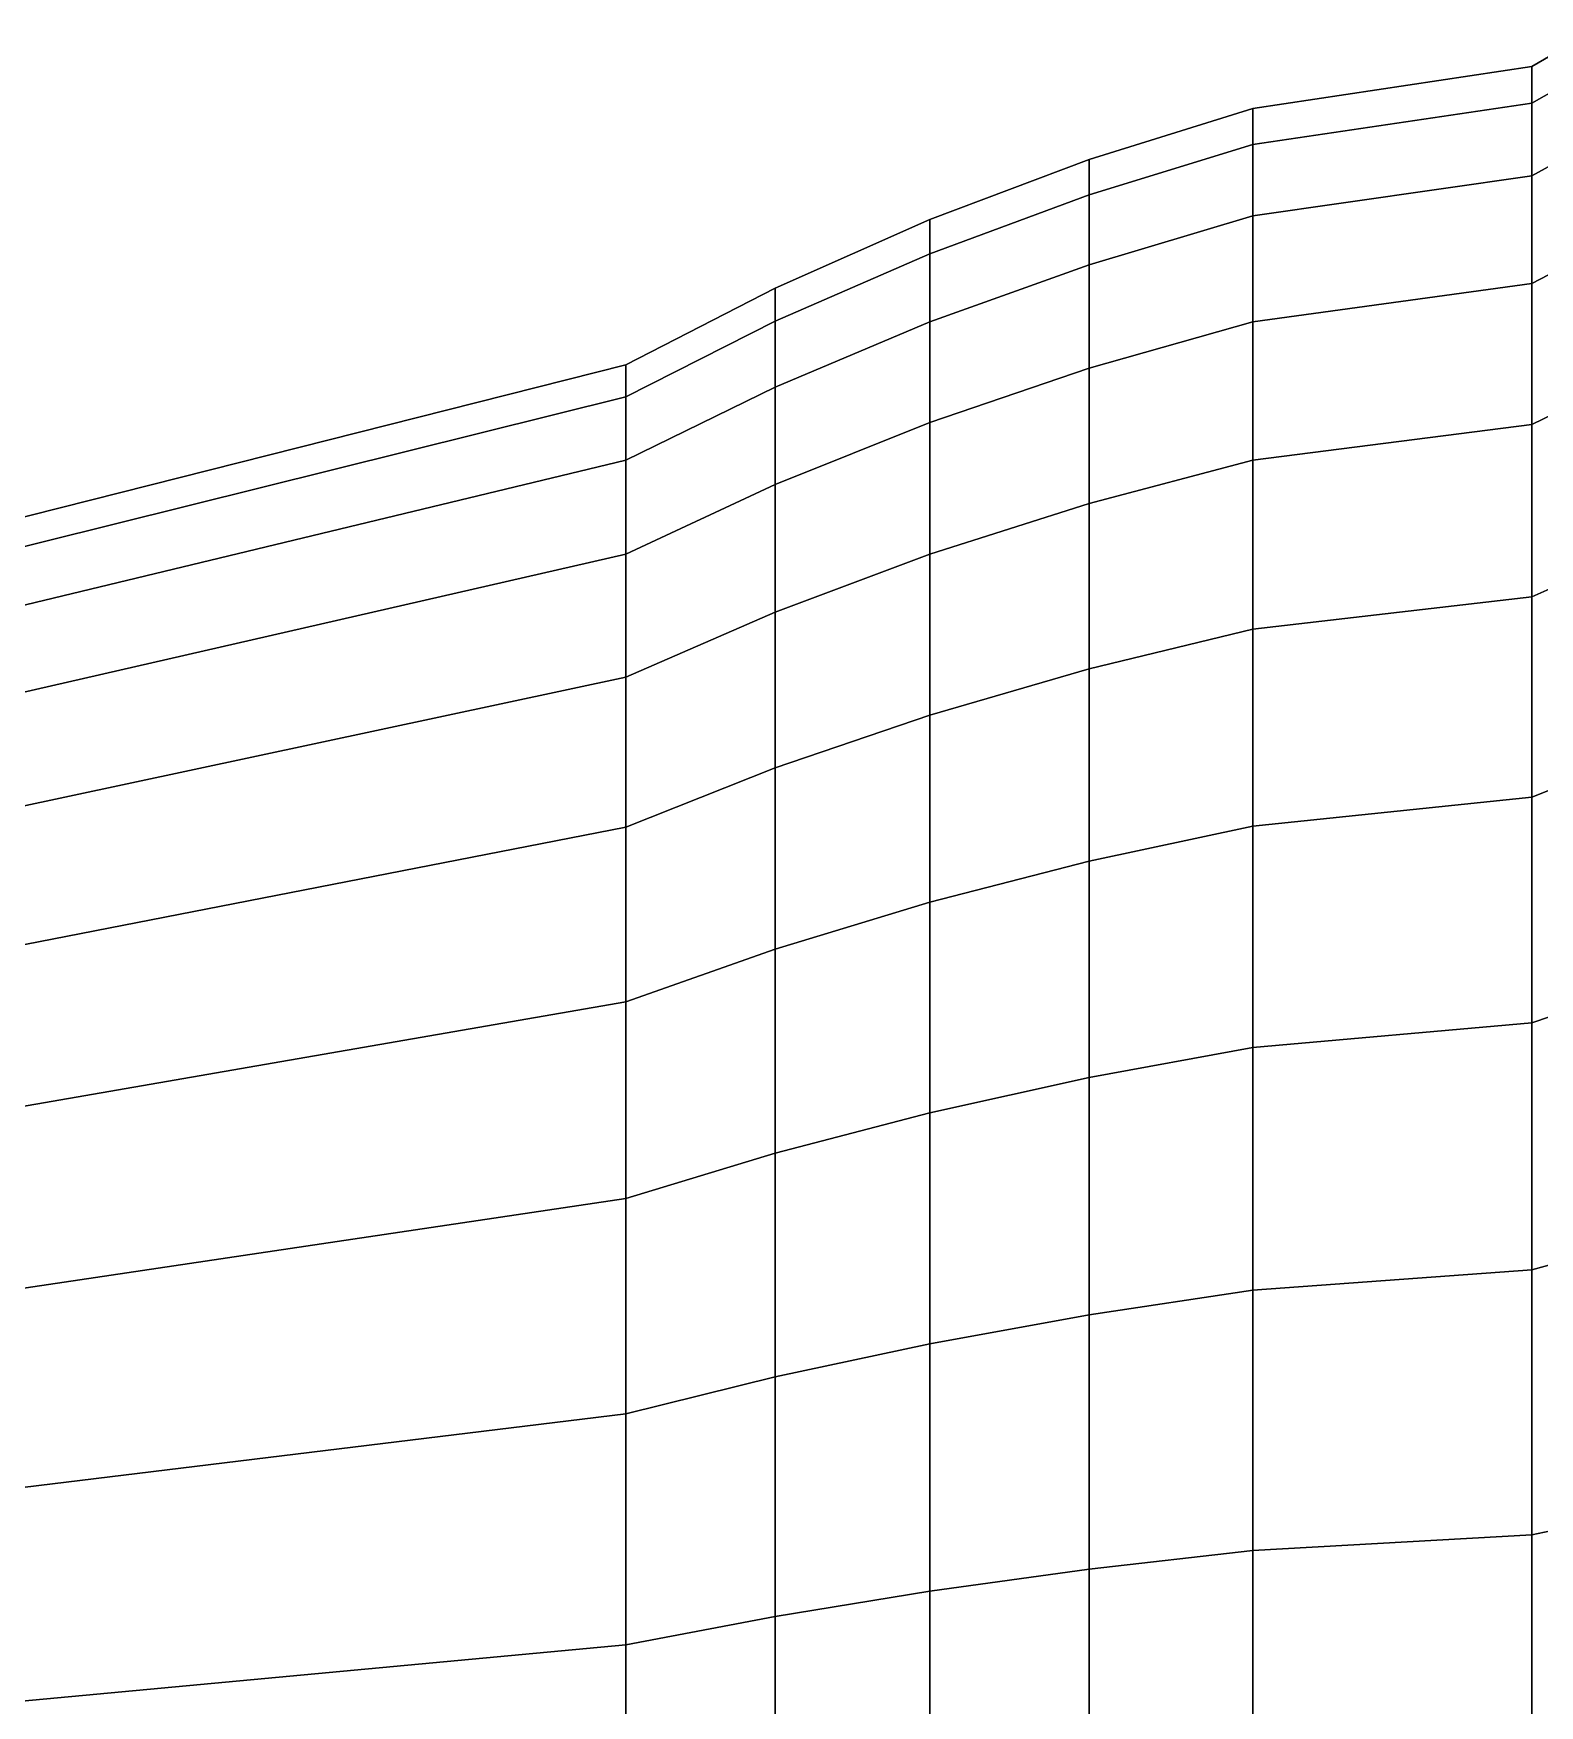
# Model space of a CAD drawing. Extents: x -4.7 to 8.2, y 0.4 to 1.1.
# Drawn here: x -4.0612 to -3.8665, y 0.8477 to 1.0637 of the extents above; entities that cross this region are included whole.
import ezdxf

# ---------------------------------------------------------------- set-up
doc = ezdxf.new("R2010")
doc.units = 0

msp = doc.modelspace()

# ---------------------------------------------------------------- linework, layer by layer
at = {"layer": 'polySurface8', "color": 253}
for points in [[(-3.86013, 1.05891, 2.31345), (-3.86013, 1.06372, 2.27363), (-3.86749, 1.05947, 2.27248), (-3.86749, 1.05473, 2.31)], [(-3.86013, 1.06372, 2.27363), (-3.86013, 1.06372, 2.2335), (-3.86749, 1.05947, 2.23466), (-3.86749, 1.05947, 2.27248)], [(-3.86013, 1.06372, 2.2335), (-3.86013, 1.05891, 2.19368), (-3.86749, 1.05473, 2.19713), (-3.86749, 1.05947, 2.23466)], [(-3.86749, 1.05473, 2.31), (-3.86749, 1.05947, 2.27248), (-3.90358, 1.05403, 2.27214), (-3.90358, 1.04938, 2.30898)], [(-3.86749, 1.05947, 2.27248), (-3.86749, 1.05947, 2.23466), (-3.90358, 1.05403, 2.235), (-3.90358, 1.05403, 2.27214)], [(-3.86749, 1.05947, 2.23466), (-3.86749, 1.05473, 2.19713), (-3.90358, 1.04938, 2.19815), (-3.90358, 1.05403, 2.235)], [(-3.86013, 1.04938, 2.35233), (-3.86013, 1.05891, 2.31345), (-3.86749, 1.05473, 2.31), (-3.86749, 1.04532, 2.34663)], [(-3.86013, 1.05891, 2.19368), (-3.86013, 1.04938, 2.15481), (-3.86749, 1.04532, 2.1605), (-3.86749, 1.05473, 2.19713)], [(-3.86749, 1.04532, 2.34663), (-3.86749, 1.05473, 2.31), (-3.90358, 1.04938, 2.30898), (-3.90358, 1.04014, 2.34495)], [(-3.86749, 1.05473, 2.19713), (-3.86749, 1.04532, 2.1605), (-3.90358, 1.04014, 2.16218), (-3.90358, 1.04938, 2.19815)], [(-3.90358, 1.04938, 2.30898), (-3.90358, 1.05403, 2.27214), (-3.9247, 1.04743, 2.27172), (-3.9247, 1.04288, 2.30774)], [(-3.90358, 1.05403, 2.27214), (-3.90358, 1.05403, 2.235), (-3.9247, 1.04743, 2.23541), (-3.9247, 1.04743, 2.27172)], [(-3.90358, 1.05403, 2.235), (-3.90358, 1.04938, 2.19815), (-3.9247, 1.04288, 2.19939), (-3.9247, 1.04743, 2.23541)], [(-3.90358, 1.04014, 2.34495), (-3.90358, 1.04938, 2.30898), (-3.9247, 1.04288, 2.30774), (-3.9247, 1.03385, 2.34291)], [(-3.90358, 1.04938, 2.19815), (-3.90358, 1.04014, 2.16218), (-3.9247, 1.03385, 2.16423), (-3.9247, 1.04288, 2.19939)], [(-3.86013, 1.03526, 2.38964), (-3.86013, 1.04938, 2.35233), (-3.86749, 1.04532, 2.34663), (-3.86749, 1.0314, 2.3818)], [(-3.86013, 1.04938, 2.15481), (-3.86013, 1.03526, 2.11749), (-3.86749, 1.0314, 2.12533), (-3.86749, 1.04532, 2.1605)], [(-3.9247, 1.04288, 2.30774), (-3.9247, 1.04743, 2.27172), (-3.94529, 1.03968, 2.27123), (-3.94529, 1.03526, 2.30629)], [(-3.9247, 1.04743, 2.27172), (-3.9247, 1.04743, 2.23541), (-3.94529, 1.03968, 2.2359), (-3.94529, 1.03968, 2.27123)], [(-3.9247, 1.04743, 2.23541), (-3.9247, 1.04288, 2.19939), (-3.94529, 1.03526, 2.20085), (-3.94529, 1.03968, 2.2359)], [(-3.86749, 1.0314, 2.3818), (-3.86749, 1.04532, 2.34663), (-3.90358, 1.04014, 2.34495), (-3.90358, 1.02647, 2.37948)], [(-3.86749, 1.04532, 2.1605), (-3.86749, 1.0314, 2.12533), (-3.90358, 1.02647, 2.12765), (-3.90358, 1.04014, 2.16218)], [(-3.9247, 1.03385, 2.34291), (-3.9247, 1.04288, 2.30774), (-3.94529, 1.03526, 2.30629), (-3.94529, 1.02647, 2.34051)], [(-3.9247, 1.04288, 2.19939), (-3.9247, 1.03385, 2.16423), (-3.94529, 1.02647, 2.16662), (-3.94529, 1.03526, 2.20085)], [(-3.94529, 1.03526, 2.30629), (-3.94529, 1.03968, 2.27123), (-3.96529, 1.03083, 2.27068), (-3.96529, 1.02654, 2.30462)], [(-3.94529, 1.03968, 2.27123), (-3.94529, 1.03968, 2.2359), (-3.96529, 1.03083, 2.23646), (-3.96529, 1.03083, 2.27068)], [(-3.94529, 1.03968, 2.2359), (-3.94529, 1.03526, 2.20085), (-3.96529, 1.02654, 2.20251), (-3.96529, 1.03083, 2.23646)], [(-3.90358, 1.02647, 2.37948), (-3.90358, 1.04014, 2.34495), (-3.9247, 1.03385, 2.34291), (-3.9247, 1.02048, 2.37666)], [(-3.90358, 1.04014, 2.16218), (-3.90358, 1.02647, 2.12765), (-3.9247, 1.02048, 2.13047), (-3.9247, 1.03385, 2.16423)], [(-3.94529, 1.02647, 2.34051), (-3.94529, 1.03526, 2.30629), (-3.96529, 1.02654, 2.30462), (-3.96529, 1.01803, 2.33777)], [(-3.94529, 1.03526, 2.20085), (-3.94529, 1.02647, 2.16662), (-3.96529, 1.01803, 2.16937), (-3.96529, 1.02654, 2.20251)], [(-3.86013, 1.01678, 2.42481), (-3.86013, 1.03526, 2.38964), (-3.86749, 1.0314, 2.3818), (-3.86749, 1.01318, 2.41494)], [(-3.86013, 1.03526, 2.11749), (-3.86013, 1.01678, 2.08232), (-3.86749, 1.01318, 2.09219), (-3.86749, 1.0314, 2.12533)], [(-3.9247, 1.02048, 2.37666), (-3.9247, 1.03385, 2.34291), (-3.94529, 1.02647, 2.34051), (-3.94529, 1.01346, 2.37336)], [(-3.9247, 1.03385, 2.16423), (-3.9247, 1.02048, 2.13047), (-3.94529, 1.01346, 2.13377), (-3.94529, 1.02647, 2.16662)], [(-3.96529, 1.02654, 2.30462), (-3.96529, 1.03083, 2.27068), (-3.9846, 1.02091, 2.27005), (-3.9846, 1.01678, 2.30276)], [(-3.96529, 1.03083, 2.27068), (-3.96529, 1.03083, 2.23646), (-3.9846, 1.02091, 2.23708), (-3.9846, 1.02091, 2.27005)], [(-3.96529, 1.03083, 2.23646), (-3.96529, 1.02654, 2.20251), (-3.9846, 1.01678, 2.20437), (-3.9846, 1.02091, 2.23708)], [(-3.86749, 1.01318, 2.41494), (-3.86749, 1.0314, 2.3818), (-3.90358, 1.02647, 2.37948), (-3.90358, 1.00858, 2.41202)], [(-3.86749, 1.0314, 2.12533), (-3.86749, 1.01318, 2.09219), (-3.90358, 1.00858, 2.09511), (-3.90358, 1.02647, 2.12765)], [(-3.96529, 1.01803, 2.33777), (-3.96529, 1.02654, 2.30462), (-3.9846, 1.01678, 2.30276), (-3.9846, 1.00858, 2.33469)], [(-3.96529, 1.02654, 2.20251), (-3.96529, 1.01803, 2.16937), (-3.9846, 1.00858, 2.17244), (-3.9846, 1.01678, 2.20437)], [(-3.94529, 1.01346, 2.37336), (-3.94529, 1.02647, 2.34051), (-3.96529, 1.01803, 2.33777), (-3.96529, 1.00544, 2.36958)], [(-3.94529, 1.02647, 2.16662), (-3.94529, 1.01346, 2.13377), (-3.96529, 1.00544, 2.13755), (-3.96529, 1.01803, 2.16937)], [(-3.90358, 1.00858, 2.41202), (-3.90358, 1.02647, 2.37948), (-3.9247, 1.02048, 2.37666), (-3.9247, 1.00299, 2.40848)], [(-3.90358, 1.02647, 2.12765), (-3.90358, 1.00858, 2.09511), (-3.9247, 1.00299, 2.09866), (-3.9247, 1.02048, 2.13047)], [(-3.9846, 1.01678, 2.30276), (-3.9846, 1.02091, 2.27005), (-4.39992, 0.91595, 2.26345), (-4.39992, 0.91347, 2.28305)], [(-3.9846, 1.02091, 2.27005), (-3.9846, 1.02091, 2.23708), (-4.39992, 0.91595, 2.24368), (-4.39992, 0.91595, 2.26345)], [(-3.9846, 1.02091, 2.23708), (-3.9846, 1.01678, 2.20437), (-4.39992, 0.91347, 2.22408), (-4.39992, 0.91595, 2.24368)], [(-3.9247, 1.00299, 2.40848), (-3.9247, 1.02048, 2.37666), (-3.94529, 1.01346, 2.37336), (-3.94529, 0.99644, 2.40432)], [(-3.9247, 1.02048, 2.13047), (-3.9247, 1.00299, 2.09866), (-3.94529, 0.99644, 2.10281), (-3.94529, 1.01346, 2.13377)], [(-3.96529, 1.00544, 2.36958), (-3.96529, 1.01803, 2.33777), (-3.9846, 1.00858, 2.33469), (-3.9846, 0.99644, 2.36535)], [(-3.96529, 1.01803, 2.16937), (-3.96529, 1.00544, 2.13755), (-3.9846, 0.99644, 2.14178), (-3.9846, 1.00858, 2.17244)], [(-3.9846, 1.00858, 2.33469), (-3.9846, 1.01678, 2.30276), (-4.39992, 0.91347, 2.28305), (-4.39992, 0.90856, 2.3022)], [(-3.9846, 1.01678, 2.20437), (-3.9846, 1.00858, 2.17244), (-4.39992, 0.90856, 2.20494), (-4.39992, 0.91347, 2.22408)], [(-3.86013, 0.99423, 2.45728), (-3.86013, 1.01678, 2.42481), (-3.86749, 1.01318, 2.41494), (-3.86749, 0.99095, 2.44554)], [(-3.86013, 1.01678, 2.08232), (-3.86013, 0.99423, 2.04985), (-3.86749, 0.99095, 2.06159), (-3.86749, 1.01318, 2.09219)], [(-3.94529, 0.99644, 2.40432), (-3.94529, 1.01346, 2.37336), (-3.96529, 1.00544, 2.36958), (-3.96529, 0.98895, 2.39957)], [(-3.94529, 1.01346, 2.13377), (-3.94529, 0.99644, 2.10281), (-3.96529, 0.98895, 2.10756), (-3.96529, 1.00544, 2.13755)], [(-3.86749, 0.99095, 2.44554), (-3.86749, 1.01318, 2.41494), (-3.90358, 1.00858, 2.41202), (-3.90358, 0.98675, 2.44207)], [(-3.86749, 1.01318, 2.09219), (-3.86749, 0.99095, 2.06159), (-3.90358, 0.98675, 2.06507), (-3.90358, 1.00858, 2.09511)], [(-3.9846, 0.99644, 2.36535), (-3.9846, 1.00858, 2.33469), (-4.39992, 0.90856, 2.3022), (-4.39992, 0.90128, 2.32057)], [(-3.9846, 1.00858, 2.17244), (-3.9846, 0.99644, 2.14178), (-4.39992, 0.90128, 2.18656), (-4.39992, 0.90856, 2.20494)], [(-3.90358, 0.98675, 2.44207), (-3.90358, 1.00858, 2.41202), (-3.9247, 1.00299, 2.40848), (-3.9247, 0.98165, 2.43785)], [(-3.90358, 1.00858, 2.09511), (-3.90358, 0.98675, 2.06507), (-3.9247, 0.98165, 2.06928), (-3.9247, 1.00299, 2.09866)], [(-3.96529, 0.98895, 2.39957), (-3.96529, 1.00544, 2.36958), (-3.9846, 0.99644, 2.36535), (-3.9846, 0.98056, 2.39424)], [(-3.96529, 1.00544, 2.13755), (-3.96529, 0.98895, 2.10756), (-3.9846, 0.98056, 2.11289), (-3.9846, 0.99644, 2.14178)], [(-3.9247, 0.98165, 2.43785), (-3.9247, 1.00299, 2.40848), (-3.94529, 0.99644, 2.40432), (-3.94529, 0.97567, 2.43291)], [(-3.9247, 1.00299, 2.09866), (-3.9247, 0.98165, 2.06928), (-3.94529, 0.97567, 2.07423), (-3.94529, 0.99644, 2.10281)], [(-3.9846, 0.98056, 2.39424), (-3.9846, 0.99644, 2.36535), (-4.39992, 0.90128, 2.32057), (-4.39992, 0.89176, 2.33789)], [(-3.9846, 0.99644, 2.14178), (-3.9846, 0.98056, 2.11289), (-4.39992, 0.89176, 2.16924), (-4.39992, 0.90128, 2.18656)], [(-3.94529, 0.97567, 2.43291), (-3.94529, 0.99644, 2.40432), (-3.96529, 0.98895, 2.39957), (-3.96529, 0.96884, 2.42725)], [(-3.94529, 0.99644, 2.10281), (-3.94529, 0.97567, 2.07423), (-3.96529, 0.96884, 2.07988), (-3.96529, 0.98895, 2.10756)], [(-3.86013, 0.96797, 2.48654), (-3.86013, 0.99423, 2.45728), (-3.86749, 0.99095, 2.44554), (-3.86749, 0.96506, 2.47311)], [(-3.86013, 0.99423, 2.04985), (-3.86013, 0.96797, 2.0206), (-3.86749, 0.96506, 2.03402), (-3.86749, 0.99095, 2.06159)], [(-3.86749, 0.96506, 2.47311), (-3.86749, 0.99095, 2.44554), (-3.90358, 0.98675, 2.44207), (-3.90358, 0.96133, 2.46914)], [(-3.86749, 0.99095, 2.06159), (-3.86749, 0.96506, 2.03402), (-3.90358, 0.96133, 2.03799), (-3.90358, 0.98675, 2.06507)], [(-3.96529, 0.96884, 2.42725), (-3.96529, 0.98895, 2.39957), (-3.9846, 0.98056, 2.39424), (-3.9846, 0.96118, 2.42091)], [(-3.96529, 0.98895, 2.10756), (-3.96529, 0.96884, 2.07988), (-3.9846, 0.96118, 2.08622), (-3.9846, 0.98056, 2.11289)], [(-3.90358, 0.96133, 2.46914), (-3.90358, 0.98675, 2.44207), (-3.9247, 0.98165, 2.43785), (-3.9247, 0.9568, 2.46432)], [(-3.90358, 0.98675, 2.06507), (-3.90358, 0.96133, 2.03799), (-3.9247, 0.9568, 2.04282), (-3.9247, 0.98165, 2.06928)], [(-3.9247, 0.9568, 2.46432), (-3.9247, 0.98165, 2.43785), (-3.94529, 0.97567, 2.43291), (-3.94529, 0.95149, 2.45866)], [(-3.9247, 0.98165, 2.06928), (-3.9247, 0.9568, 2.04282), (-3.94529, 0.95149, 2.04847), (-3.94529, 0.97567, 2.07423)], [(-3.9846, 0.96118, 2.42091), (-3.9846, 0.98056, 2.39424), (-4.39992, 0.89176, 2.33789), (-4.39992, 0.88015, 2.35388)], [(-3.9846, 0.98056, 2.11289), (-3.9846, 0.96118, 2.08622), (-4.39992, 0.88015, 2.15325), (-4.39992, 0.89176, 2.16924)], [(-3.94529, 0.95149, 2.45866), (-3.94529, 0.97567, 2.43291), (-3.96529, 0.96884, 2.42725), (-3.96529, 0.94542, 2.4522)], [(-3.94529, 0.97567, 2.07423), (-3.94529, 0.95149, 2.04847), (-3.96529, 0.94542, 2.05494), (-3.96529, 0.96884, 2.07988)], [(-3.96529, 0.94542, 2.4522), (-3.96529, 0.96884, 2.42725), (-3.9846, 0.96118, 2.42091), (-3.9846, 0.93861, 2.44495)], [(-3.96529, 0.96884, 2.07988), (-3.96529, 0.94542, 2.05494), (-3.9846, 0.93861, 2.06219), (-3.9846, 0.96118, 2.08622)], [(-3.86013, 0.93842, 2.51212), (-3.86013, 0.96797, 2.48654), (-3.86749, 0.96506, 2.47311), (-3.86749, 0.93592, 2.49722)], [(-3.86013, 0.96797, 2.0206), (-3.86013, 0.93842, 1.99501), (-3.86749, 0.93591, 2.00991), (-3.86749, 0.96506, 2.03402)], [(-3.86749, 0.93592, 2.49722), (-3.86749, 0.96506, 2.47311), (-3.90358, 0.96133, 2.46914), (-3.90358, 0.93271, 2.49281)], [(-3.86749, 0.96506, 2.03402), (-3.86749, 0.93591, 2.00991), (-3.90358, 0.93271, 2.01432), (-3.90358, 0.96133, 2.03799)], [(-3.90358, 0.93271, 2.49281), (-3.90358, 0.96133, 2.46914), (-3.9247, 0.9568, 2.46432), (-3.9247, 0.92882, 2.48746)], [(-3.90358, 0.96133, 2.03799), (-3.90358, 0.93271, 2.01432), (-3.9247, 0.92882, 2.01967), (-3.9247, 0.9568, 2.04282)], [(-3.9846, 0.93861, 2.44495), (-3.9846, 0.96118, 2.42091), (-4.39992, 0.88015, 2.35388), (-4.39992, 0.86662, 2.36828)], [(-3.9846, 0.96118, 2.08622), (-3.9846, 0.93861, 2.06219), (-4.39992, 0.86662, 2.13885), (-4.39992, 0.88015, 2.15325)], [(-3.9247, 0.92882, 2.48746), (-3.9247, 0.9568, 2.46432), (-3.94529, 0.95149, 2.45866), (-3.94529, 0.92426, 2.48118)], [(-3.9247, 0.9568, 2.04282), (-3.9247, 0.92882, 2.01967), (-3.94529, 0.92426, 2.02595), (-3.94529, 0.95149, 2.04847)], [(-3.94529, 0.92426, 2.48118), (-3.94529, 0.95149, 2.45866), (-3.96529, 0.94542, 2.4522), (-3.96529, 0.91905, 2.47401)], [(-3.94529, 0.95149, 2.04847), (-3.94529, 0.92426, 2.02595), (-3.96529, 0.91905, 2.03313), (-3.96529, 0.94542, 2.05494)], [(-3.96529, 0.91905, 2.47401), (-3.96529, 0.94542, 2.4522), (-3.9846, 0.93861, 2.44495), (-3.9846, 0.91321, 2.46596)], [(-3.96529, 0.94542, 2.05494), (-3.96529, 0.91905, 2.03313), (-3.9846, 0.91321, 2.04117), (-3.9846, 0.93861, 2.06219)], [(-3.9846, 0.91321, 2.46596), (-3.9846, 0.93861, 2.44495), (-4.39992, 0.86662, 2.36828), (-4.39992, 0.85139, 2.38088)], [(-3.9846, 0.93861, 2.06219), (-3.9846, 0.91321, 2.04117), (-4.39992, 0.85139, 2.12625), (-4.39992, 0.86662, 2.13885)], [(-3.86013, 0.90603, 2.53363), (-3.86013, 0.93842, 2.51212), (-3.86749, 0.93592, 2.49722), (-3.86749, 0.90398, 2.51749)], [(-3.86013, 0.93842, 1.99501), (-3.86013, 0.90603, 1.97351), (-3.86749, 0.90398, 1.98965), (-3.86749, 0.93591, 2.00991)], [(-3.86749, 0.90398, 2.51749), (-3.86749, 0.93592, 2.49722), (-3.90358, 0.93271, 2.49281), (-3.90358, 0.90136, 2.51271)], [(-3.86749, 0.93591, 2.00991), (-3.86749, 0.90398, 1.98965), (-3.90358, 0.90136, 1.99442), (-3.90358, 0.93271, 2.01432)], [(-3.90358, 0.90136, 2.51271), (-3.90358, 0.93271, 2.49281), (-3.9247, 0.92882, 2.48746), (-3.9247, 0.89817, 2.50691)], [(-3.90358, 0.93271, 2.01432), (-3.90358, 0.90136, 1.99442), (-3.9247, 0.89817, 2.00022), (-3.9247, 0.92882, 2.01967)], [(-3.9247, 0.89817, 2.50691), (-3.9247, 0.92882, 2.48746), (-3.94529, 0.92426, 2.48118), (-3.94529, 0.89443, 2.50011)], [(-3.9247, 0.92882, 2.01967), (-3.9247, 0.89817, 2.00022), (-3.94529, 0.89443, 2.00702), (-3.94529, 0.92426, 2.02595)], [(-3.94529, 0.89443, 2.50011), (-3.94529, 0.92426, 2.48118), (-3.96529, 0.91905, 2.47401), (-3.96529, 0.89016, 2.49234)], [(-3.94529, 0.92426, 2.02595), (-3.94529, 0.89443, 2.00702), (-3.96529, 0.89016, 2.01479), (-3.96529, 0.91905, 2.03313)], [(-3.96529, 0.89016, 2.49234), (-3.96529, 0.91905, 2.47401), (-3.9846, 0.91321, 2.46596), (-3.9846, 0.88537, 2.48363)], [(-3.96529, 0.91905, 2.03313), (-3.96529, 0.89016, 2.01479), (-3.9846, 0.88537, 2.0235), (-3.9846, 0.91321, 2.04117)], [(-3.9846, 0.88537, 2.48363), (-3.9846, 0.91321, 2.46596), (-4.39992, 0.85139, 2.38088), (-4.39992, 0.8347, 2.39147)], [(-3.9846, 0.91321, 2.04117), (-3.9846, 0.88537, 2.0235), (-4.39992, 0.8347, 2.11566), (-4.39992, 0.85139, 2.12625)], [(-3.86013, 0.87133, 2.55071), (-3.86013, 0.90603, 2.53363), (-3.86749, 0.90398, 2.51749), (-3.86749, 0.86976, 2.53359)], [(-3.86013, 0.90603, 1.97351), (-3.86013, 0.87133, 1.95642), (-3.86749, 0.86976, 1.97354), (-3.86749, 0.90398, 1.98965)], [(-3.86749, 0.86976, 2.53359), (-3.86749, 0.90398, 2.51749), (-3.90358, 0.90136, 2.51271), (-3.90358, 0.86775, 2.52852)], [(-3.86749, 0.90398, 1.98965), (-3.86749, 0.86976, 1.97354), (-3.90358, 0.86775, 1.97861), (-3.90358, 0.90136, 1.99442)], [(-3.90358, 0.86775, 2.52852), (-3.90358, 0.90136, 2.51271), (-3.9247, 0.89817, 2.50691), (-3.9247, 0.86532, 2.52237)], [(-3.90358, 0.90136, 1.99442), (-3.90358, 0.86775, 1.97861), (-3.9247, 0.86532, 1.98476), (-3.9247, 0.89817, 2.00022)], [(-3.9247, 0.86532, 2.52237), (-3.9247, 0.89817, 2.50691), (-3.94529, 0.89443, 2.50011), (-3.94529, 0.86246, 2.51516)], [(-3.9247, 0.89817, 2.00022), (-3.9247, 0.86532, 1.98476), (-3.94529, 0.86246, 1.99198), (-3.94529, 0.89443, 2.00702)], [(-3.94529, 0.86246, 2.51516), (-3.94529, 0.89443, 2.50011), (-3.96529, 0.89016, 2.49234), (-3.96529, 0.8592, 2.50691)], [(-3.94529, 0.89443, 2.00702), (-3.94529, 0.86246, 1.99198), (-3.96529, 0.8592, 2.00022), (-3.96529, 0.89016, 2.01479)], [(-3.96529, 0.8592, 2.50691), (-3.96529, 0.89016, 2.49234), (-3.9846, 0.88537, 2.48363), (-3.9846, 0.85554, 2.49767)], [(-3.96529, 0.89016, 2.01479), (-3.96529, 0.8592, 2.00022), (-3.9846, 0.85554, 2.00947), (-3.9846, 0.88537, 2.0235)], [(-3.9846, 0.85554, 2.49767), (-3.9846, 0.88537, 2.48363), (-4.39992, 0.8347, 2.39147), (-4.39992, 0.81682, 2.39989)], [(-3.9846, 0.88537, 2.0235), (-3.9846, 0.85554, 2.00947), (-4.39992, 0.81682, 2.10725), (-4.39992, 0.8347, 2.11566)], [(-3.86013, 0.83485, 2.56312), (-3.86013, 0.87133, 2.55071), (-3.86749, 0.86976, 2.53359), (-3.86749, 0.83379, 2.54528)], [(-3.86013, 0.87133, 1.95642), (-3.86013, 0.83485, 1.94402), (-3.86749, 0.83379, 1.96186), (-3.86749, 0.86976, 1.97354)], [(-3.86749, 0.83379, 2.54528), (-3.86749, 0.86976, 2.53359), (-3.90358, 0.86775, 2.52852), (-3.90358, 0.83243, 2.54)], [(-3.86749, 0.86976, 1.97354), (-3.86749, 0.83379, 1.96186), (-3.90358, 0.83243, 1.96713), (-3.90358, 0.86775, 1.97861)], [(-3.90358, 0.83243, 2.54), (-3.90358, 0.86775, 2.52852), (-3.9247, 0.86532, 2.52237), (-3.9247, 0.83079, 2.53359)], [(-3.90358, 0.86775, 1.97861), (-3.90358, 0.83243, 1.96713), (-3.9247, 0.83079, 1.97354), (-3.9247, 0.86532, 1.98476)], [(-3.9247, 0.83079, 2.53359), (-3.9247, 0.86532, 2.52237), (-3.94529, 0.86246, 2.51516), (-3.94529, 0.82886, 2.52608)], [(-3.9247, 0.86532, 1.98476), (-3.9247, 0.83079, 1.97354), (-3.94529, 0.82886, 1.98106), (-3.94529, 0.86246, 1.99198)], [(-3.94529, 0.82886, 2.52608), (-3.94529, 0.86246, 2.51516), (-3.96529, 0.8592, 2.50691), (-3.96529, 0.82665, 2.51749)], [(-3.94529, 0.86246, 1.99198), (-3.94529, 0.82886, 1.98106), (-3.96529, 0.82665, 1.98965), (-3.96529, 0.8592, 2.00022)], [(-3.96529, 0.82665, 2.51749), (-3.96529, 0.8592, 2.50691), (-3.9846, 0.85554, 2.49767), (-3.9846, 0.82418, 2.50786)], [(-3.96529, 0.8592, 2.00022), (-3.96529, 0.82665, 1.98965), (-3.9846, 0.82418, 1.99928), (-3.9846, 0.85554, 2.00947)], [(-3.9846, 0.82418, 2.50786), (-3.9846, 0.85554, 2.49767), (-4.39992, 0.81682, 2.39989), (-4.39992, 0.79803, 2.40599)], [(-3.9846, 0.85554, 2.00947), (-3.9846, 0.82418, 1.99928), (-4.39992, 0.79803, 2.10114), (-4.39992, 0.81682, 2.10725)]]:
    msp.add_3dface(points, dxfattribs=at)

doc.saveas('drawing.dxf')
